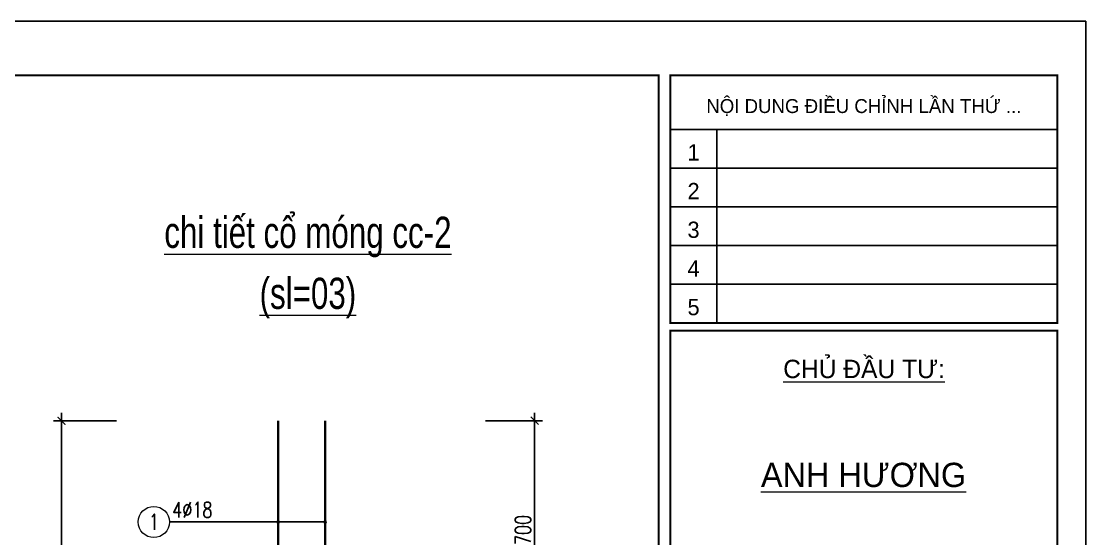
# Model space of a CAD drawing. Extents: x -1855204 to -1466800, y -1308584 to -996495.
# Drawn here: x -1674468 to -1660835, y -1062987 to -1056355 of the extents above; entities that cross this region are included whole.
import ezdxf
from ezdxf.enums import TextEntityAlignment as Align

# ---------------------------------------------------------------- set-up
doc = ezdxf.new("R2010")
doc.units = 0
doc.header["$LTSCALE"] = 150
doc.header["$PDMODE"] = 35
doc.layers.get('Defpoints').update_dxf_attribs({"lineweight": 18})
for name, color, linetype, lineweight in [('05.Text', 253, 'Continuous', 18), ('11.Khung bo', 32, 'Continuous', 50), ('12.Khung', 36, 'Continuous', 25), ('LS-DIM', 251, 'Continuous', 13), ('LS-TEXT', 60, 'Continuous', 20), ('LS-THAY', 7, 'Continuous', 20), ('LS-THEP', 3, 'Continuous', 35)]:
    doc.layers.add(name, color=color, linetype=linetype, lineweight=lineweight)
doc.layers.add('DIM', color=1, linetype='Continuous')
doc.styles.add('AVANT', font='')
doc.styles.add('KCVN-LEADER', font='vnromadi.shx', dxfattribs={"width": 0.7, "height": 4})
doc.styles.add('romans.shx', font='romans.shx', dxfattribs={"width": 0.75, "bigfont": 'vns.shx'})
doc.styles.add('VnAvantH', font='')
doc.styles.add('vnsimpli', font='vnsimli.shx', dxfattribs={"width": 0.75})
doc.styles.get('AVANT').set_extended_font_data('.VnAvant')
doc.styles.get('VnAvantH').set_extended_font_data('.VnAvantH')
doc.dimstyles.new('D25', dxfattribs={"dimscale": 0, "dimtxt": 200, "dimasz": 100, "dimexe": 100, "dimexo": 0, "dimgap": 50, "dimtad": 1, "dimdec": 0, "dimlfac": 0.25, "dimdsep": 46, "dimtxsty": 'vnsimpli', "dimblk1": 'ARCHTICK', "dimblk2": 'ARCHTICK', "dimsah": 1, "dimcen": 0, "dimdle": 100, "dimclrd": 256, "dimclre": 256, "dimclrt": 60, "dimadec": 0, "dimazin": 0, "dimtfac": 0.004, "dimtdec": 0, "dimtix": 1, "dimtmove": 2, "dimatfit": 3, "dimldrblk": 'ARCHTICK', "dimfxl": 1, "dimtolj": 1, "dimarcsym": 0})
doc.dimstyles.new('LS.GHI CHU', dxfattribs={"dimtxt": 200, "dimasz": 120, "dimexe": 120, "dimexo": 120, "dimgap": 80, "dimtad": 1, "dimdec": 0, "dimzin": 0, "dimdsep": 46, "dimtxsty": 'romans.shx', "dimblk": 'ARCHTICK', "dimcen": 0.09, "dimdle": 120, "dimclrd": 256, "dimclre": 8, "dimclrt": 7, "dimadec": 0, "dimazin": 0, "dimtfac": 1, "dimtdec": 0, "dimtofl": 0, "dimtmove": 0, "dimatfit": 3, "dimldrblk": 'ARCHTICK', "dimfxl": 1, "dimtolj": 1, "dimtzin": 0, "dimarcsym": 0})

# ---------------------------------------------------------------- blocks, each defined once
blk = doc.blocks.new('100')
at = {"layer": '11.Khung bo', "const_width": 26.7}
for points in [[(1860913, -945240), (1860913, -916940), (1896063, -916940), (1896063, -945240)], [(1896213, -920140), (1896213, -916940), (1901213, -916940), (1901213, -920140)], [(1896213, -924140), (1901213, -924140), (1901213, -920240), (1896213, -920240)]]:
    blk.add_lwpolyline(points, close=True, dxfattribs=at)
at = {"layer": '12.Khung'}
for p, q in [((1896213, -917640), (1901213, -917640)), ((1896813, -920140), (1896813, -917640)), ((1896213, -918140), (1901213, -918140)), ((1896213, -918640), (1901213, -918640)), ((1896213, -919140), (1901213, -919140)), ((1896213, -919640), (1901213, -919640))]:
    blk.add_line(p, q, dxfattribs=at)
at = {"layer": '12.Khung', "color": 1}
blk.add_lwpolyline([(1901579, -945940), (1901579, -916240), (1859580, -916240), (1859580, -945940)], close=True, dxfattribs=at)
at = {"layer": '05.Text', "style": 'VnAvantH'}
blk.add_text('Néi dung ®iÒu chØnh lÇn thø ...', height=180, dxfattribs=at).set_placement((1898713, -917329), align=Align.MIDDLE)
at = {"layer": '05.Text'}
for s, height, style, p in [('1', 210, 'AVANT', (1896513, -918040)), ('2', 210, 'AVANT', (1896513, -918540)), ('3', 210, 'AVANT', (1896513, -919040)), ('4', 210, 'AVANT', (1896513, -919540)), ('5', 210, 'AVANT', (1896513, -920040)), ('%%uChñ ®Çu t\xad:', 237.6, 'VnAvantH', (1898716, -920853)), ('%%Uanh H¦¥NG', 313.63, 'VnAvantH', (1898709, -922261))]:
    blk.add_text(s, height=height, dxfattribs=dict(at, style=style)).set_placement(p, align=Align.CENTER)
blk = doc.blocks.new('_ArchTick')
at = {"layer": 'DIM', "color": 0, "const_width": 0.15}
blk.add_lwpolyline([(-0.5, -0.5), (0.5, 0.5)], dxfattribs=at)
blk = doc.blocks.new('*D1687')
at = {"layer": 'Defpoints', "color": 0, "transparency": 16777216}
for p in [(-1673954, -1061475), (-1673248, -1061475), (-1673248, -1067875)]:
    blk.add_point(p, dxfattribs=at)
at = {"layer": 'LS-DIM', "lineweight": -2, "transparency": 16777216}
for p, q in [((-1673248, -1061475), (-1674054, -1061475)), ((-1673954, -1067975), (-1673954, -1061375)), ((-1673248, -1067875), (-1674054, -1067875))]:
    blk.add_line(p, q, dxfattribs=at)
at = {"layer": 'LS-DIM', "lineweight": -2, "transparency": 16777216, "xscale": 100, "yscale": 100, "zscale": 100}
for p, rotation in [((-1673954, -1061475), 90), ((-1673954, -1067875), 270)]:
    blk.add_blockref('_ArchTick', p, dxfattribs=dict(at, rotation=rotation))
at = {"layer": 'LS-DIM', "color": 60, "transparency": 16777216, "insert": (-1674104, -1064675), "char_height": 200, "attachment_point": 5, "rotation": 90, "style": 'vnsimpli'}
blk.add_mtext('\\A1;1600', dxfattribs=at)
blk = doc.blocks.new('cotthep')
at = {"layer": 'LS-THAY'}
blk.add_circle((-250, 0), 250, dxfattribs=at)
at = {"layer": 'LS-TEXT', "style": 'vnsimpli', "width": 0.75}
for tag, p in [('24`25', (446, 69)), ('10', (-250, -123)), ('A200', (440, -316))]:
    blk.add_attdef(tag, text='', height=250, dxfattribs=at).set_placement(p, align=Align.CENTER)
blk = doc.blocks.new('*D1690')
at = {"layer": 'Defpoints', "color": 0, "transparency": 16777216}
for p in [(-1668521, -1061475), (-1667893, -1061475), (-1668521, -1064275)]:
    blk.add_point(p, dxfattribs=at)
at = {"layer": 'LS-DIM', "lineweight": -2, "transparency": 16777216}
for p, q in [((-1668521, -1061475), (-1667793, -1061475)), ((-1667893, -1064375), (-1667893, -1061375)), ((-1668521, -1064275), (-1667793, -1064275))]:
    blk.add_line(p, q, dxfattribs=at)
at = {"layer": 'LS-DIM', "lineweight": -2, "transparency": 16777216, "xscale": 100, "yscale": 100, "zscale": 100}
for p, rotation in [((-1667893, -1061475), 90), ((-1667893, -1064275), 270)]:
    blk.add_blockref('_ArchTick', p, dxfattribs=dict(at, rotation=rotation))
at = {"layer": 'LS-DIM', "color": 60, "transparency": 16777216, "insert": (-1668043, -1062875), "char_height": 200, "attachment_point": 5, "rotation": 90, "style": 'vnsimpli'}
blk.add_mtext('\\A1;700', dxfattribs=at)

msp = doc.modelspace()

# ---------------------------------------------------------------- linework, layer by layer
at = {"layer": 'LS-THEP', "ltscale": 40}
for points in [[(-1671974.8, -1069874.6), (-1671176.6, -1069874.6), (-1671176.6, -1061474.6)], [(-1669778.5, -1069874.6), (-1670576.6, -1069874.6), (-1670576.6, -1061474.6)]]:
    msp.add_lwpolyline(points, dxfattribs=at)

# ---------------------------------------------------------------- block references
at = {"layer": '05.Text', "xscale": 0.991454545641318, "yscale": 0.991454545641318, "zscale": 0.9914545456793755}
msp.add_blockref('100', (-3546164.4, -147944.3), dxfattribs=at)
at = {"layer": 'LS-DIM'}
ref = msp.add_blockref('cotthep', (-1672570.6, -1062772.1), dxfattribs=dict(at, xscale=0.7999999998137355, yscale=0.7999999998137355, zscale=0.8))
ref.add_attrib('10', '1', dxfattribs={"layer": 'LS-TEXT', "height": 200, "style": 'vnsimpli', "width": 0.75}).set_placement((-1672770.6, -1062870.7), align=Align.CENTER)
ref.add_attrib('24`25', '4`18', dxfattribs={"layer": 'LS-TEXT', "height": 200, "style": 'vnsimpli', "width": 0.75}).set_placement((-1672277.6, -1062716.7), align=Align.CENTER)

# ---------------------------------------------------------------- texts
at = {"layer": 'LS-TEXT', "style": 'KCVN-LEADER', "width": 0.75}
for s, p in [('%%Uchi tiÕt cæ mãng cc-2', (-1670797.2, -1059259.5)), ('%%U(sl=03)', (-1670797.2, -1060041.4))]:
    msp.add_text(s, height=400, dxfattribs=at).set_placement(p, align=Align.CENTER)

# ---------------------------------------------------------------- dimensions: what is measured, and where the dimension line sits
at = {"layer": 'LS-DIM'}
for base, p1, p2, picture, middle in [((-1673953.6, -1061474.6), (-1673247.9, -1067874.6), (-1673247.9, -1061474.6), '*D1687', (-1674103.6, -1064674.6)), ((-1667892.9, -1061474.6), (-1668521.1, -1064274.6), (-1668521.1, -1061474.6), '*D1690', (-1668042.9, -1062874.6))]:
    dim = msp.add_linear_dim(base=base, p1=p1, p2=p2, angle=90, dimstyle='D25', override={"dimscale": 1}, dxfattribs=at)
    dim.commit()
    dim.dimension.update_dxf_attribs({"geometry": picture, "text_midpoint": middle})

# ---------------------------------------------------------------- leaders
for points in [[(-1671176.6, -1062772.1), (-1672570.6, -1062772.1)], [(-1670576.6, -1062772.1), (-1672141.4, -1062772.1)]]:
    msp.add_leader(points, dimstyle='LS.GHI CHU', override={"dimscale": 50, "dimasz": 0.5, "dimtad": 0, "dimtxsty": 'vnsimpli', "dimldrblk": 'Origin'}, dxfattribs=at)

doc.saveas('drawing.dxf')
